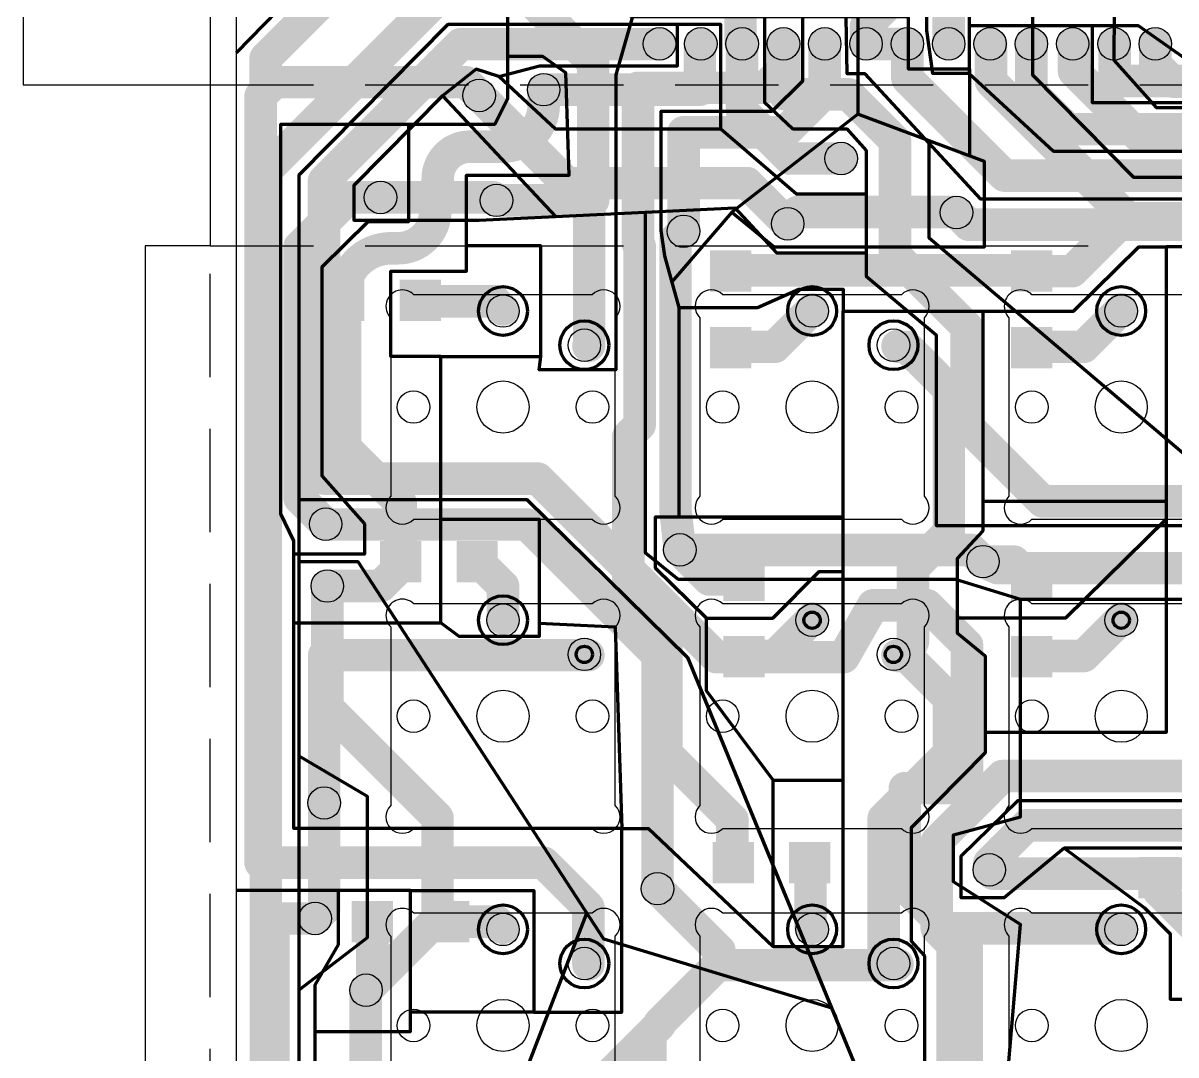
# Model space of a CAD drawing. Header units: millimetres. Extents: x -144 to 627, y 3 to 301.
# Drawn here: x 2.4 to 73.2, y 204.8 to 268.2 of the extents above; entities that cross this region are included whole.
import ezdxf

# ---------------------------------------------------------------- set-up
doc = ezdxf.new("R2010")
doc.units = ezdxf.units.MM
doc.linetypes.add('HIDDEN', pattern=[9.525, 6.35, -3.175])
for name, color, linetype in [('bends', 8, 'HIDDEN'), ('cuts', 31, 'Continuous'), ('pcb-bottom', 151, 'Continuous'), ('pcb-cuts', 211, 'Continuous'), ('pcb-top', 11, 'Continuous')]:
    doc.layers.add(name, color=color, linetype=linetype)
doc.layers.add('toolpath-pcb-bottom', color=155, linetype='Continuous', lineweight=200)
doc.layers.add('toolpath-pcb-top', color=15, linetype='Continuous', lineweight=200)

# ---------------------------------------------------------------- blocks, each defined once
blk = doc.blocks.new('RECT')
blk.add_solid([(-0.5, -0.5), (0.5, -0.5), (-0.5, 0.5), (0.5, 0.5)])

msp = doc.modelspace()

# ---------------------------------------------------------------- linework, layer by layer
at = {"layer": 'bends'}
for p, q in [((13.85, 287.625), (13.85, 264.425)), ((13.85, 264.425), (159.15, 264.425)), ((13.85, 254.525), (159.15, 254.525)), ((13.85, 160.725), (13.85, 254.525))]:
    msp.add_line(p, q, dxfattribs=at)
at = {"layer": 'cuts'}
for points in [[(157.15, 289.625), (157.15, 301.125), (15.85, 301.125), (15.85, 289.625, 0.414214), (13.85, 287.625), (2.35, 287.625), (2.35, 264.425), (13.85, 264.425), (13.85, 254.525), (9.85, 254.525), (9.85, 160.725), (13.85, 160.725, 0.414214), (15.85, 158.725), (15.85, 154.725), (157.15, 154.725), (157.15, 158.725, 0.414214), (159.15, 160.725), (163.15, 160.725), (163.15, 254.525), (159.15, 254.525), (159.15, 287.625, 0.414214)], [(38.75, 239.139), (38.75, 250.111, 1), (37.336, 251.525), (26.364, 251.525, 1), (24.95, 250.111), (24.95, 239.139, 1), (26.364, 237.725), (37.336, 237.725, 1)], [(57.75, 239.139), (57.75, 250.111, 1), (56.336, 251.525), (45.364, 251.525, 1), (43.95, 250.111), (43.95, 239.139, 1), (45.364, 237.725), (56.336, 237.725, 1)], [(76.75, 239.139), (76.75, 250.111, 1), (75.336, 251.525), (64.364, 251.525, 1), (62.95, 250.111), (62.95, 239.139, 1), (64.364, 237.725), (75.336, 237.725, 1)], [(38.75, 220.139), (38.75, 231.111, 1), (37.336, 232.525), (26.364, 232.525, 1), (24.95, 231.111), (24.95, 220.139, 1), (26.364, 218.725), (37.336, 218.725, 1)], [(57.75, 220.139), (57.75, 231.111, 1), (56.336, 232.525), (45.364, 232.525, 1), (43.95, 231.111), (43.95, 220.139, 1), (45.364, 218.725), (56.336, 218.725, 1)], [(76.75, 220.139), (76.75, 231.111, 1), (75.336, 232.525), (64.364, 232.525, 1), (62.95, 231.111), (62.95, 220.139, 1), (64.364, 218.725), (75.336, 218.725, 1)], [(38.75, 201.139), (38.75, 212.111, 1), (37.336, 213.525), (26.364, 213.525, 1), (24.95, 212.111), (24.95, 201.139, 1), (26.364, 199.725), (37.336, 199.725, 1)], [(57.75, 201.139), (57.75, 212.111, 1), (56.336, 213.525), (45.364, 213.525, 1), (43.95, 212.111), (43.95, 201.139, 1), (45.364, 199.725), (56.336, 199.725, 1)], [(76.75, 201.139), (76.75, 212.111, 1), (75.336, 213.525), (64.364, 213.525, 1), (62.95, 212.111), (62.95, 201.139, 1), (64.364, 199.725), (75.336, 199.725, 1)]]:
    msp.add_lwpolyline(points, format="xyb", close=True, dxfattribs=at)
at = {"layer": 'pcb-bottom', "const_width": 2}
for points in [[(29.99, 278.785), (17.26, 266.055)], [(59.245, 270.705), (59.245, 266.94)], [(37.39, 265.795), (33.87, 269.315)], [(49.085, 266.94), (49.085, 265.4)], [(51.625, 266.94), (51.625, 263.96)], [(61.85, 266.925), (61.785, 266.94)], [(61.85, 264.625), (61.85, 266.925)], [(66.95, 266.925), (66.865, 266.94)], [(66.95, 265.265), (66.95, 266.925)], [(71.95, 266.925), (71.945, 266.94)], [(71.95, 265.665), (71.95, 266.925)], [(17.26, 264.035), (17.26, 266.055)], [(37.39, 257.325), (37.39, 265.795)], [(72.99, 264.625), (71.95, 265.665)], [(49.085, 265.4), (47.925, 264.24)], [(70.91, 261.305), (66.95, 265.265)], [(17.26, 264.035), (16.95, 263.725)], [(17.815, 264.59), (17.26, 264.035)], [(29.565, 264.59), (17.815, 264.59)], [(30.38, 263.775), (29.565, 264.59)], [(34.35, 264.125), (34.35, 263.165)], [(40.15, 264.24), (40.15, 254.625)], [(47.925, 264.24), (40.15, 264.24)], [(61.85, 264.625), (70.17, 256.305)], [(78.04, 264.625), (72.99, 264.625)], [(16.95, 216.625), (16.95, 263.725)], [(51.625, 263.96), (49.175, 261.51)], [(49.175, 261.51), (42.95, 261.51)], [(42.95, 255.425), (42.95, 261.51)], [(89.63, 261.305), (70.91, 261.305)], [(31.81, 260.625), (29.802, 260.625)], [(27.694, 256.673), (27.839, 258.662)], [(22.38, 257.505), (19.35, 254.475)], [(24.32, 257.505), (22.38, 257.505)], [(31.45, 257.325), (37.15, 257.325)], [(37.15, 257.325), (37.15, 248.425)], [(37.15, 257.325), (37.39, 257.325)], [(49.97, 256.615), (49.35, 255.995)], [(59.69, 256.615), (49.97, 256.615)], [(59.73, 256.575), (59.69, 256.615)], [(66.84, 252.975), (70.17, 256.305)], [(70.17, 256.305), (70.25, 256.225)], [(49.35, 255.885), (49.35, 255.995)], [(70.25, 256.225), (82.85, 256.225)], [(19.35, 239.025), (19.35, 254.475)], [(24.973, 254.382), (25.403, 254.382)], [(40.15, 254.625), (40.25, 254.525)], [(40.25, 254.525), (40.25, 243.525)], [(64.35, 253.025), (45.85, 253.025)], [(45.85, 253.025), (45.85, 252.975)], [(64.35, 253.025), (64.35, 252.975)], [(64.35, 252.975), (66.84, 252.975)], [(22.173, 251.548), (22.063, 251.188)], [(22.063, 251.188), (22.063, 251.472)], [(22.15, 251.125), (22.063, 251.188)], [(22.15, 242.125), (22.15, 251.125)], [(26.85, 251.125), (26.762, 251.188)], [(31.35, 251.125), (26.85, 251.125)], [(31.85, 250.625), (31.35, 251.125)], [(50.85, 250.625), (48.55, 248.325)], [(69.85, 250.625), (67.55, 248.325)], [(37.15, 248.425), (37.1, 248.375)], [(48.55, 248.325), (45.85, 248.325)], [(45.85, 248.325), (45.85, 248.275)], [(56.15, 248.325), (56.1, 248.375)], [(56.65, 248.325), (56.15, 248.325)], [(59.25, 245.725), (56.65, 248.325)], [(67.55, 248.325), (64.35, 248.325)], [(64.35, 248.325), (64.35, 248.275)], [(59.25, 236.925), (59.25, 245.725)], [(40.25, 243.525), (39.55, 242.825)], [(39.55, 242.825), (39.55, 233.465)], [(25.563, 238.712), (22.15, 242.125)], [(20.95, 237.425), (19.35, 239.025)], [(25.563, 235.125), (25.563, 238.712)], [(57.05, 234.725), (59.25, 236.925)], [(42.72, 235.845), (44.54, 234.025)], [(25.563, 235.125), (25.563, 234.848)], [(30.262, 235.125), (30.35, 235.125)], [(31.85, 233.625), (30.35, 235.125)], [(63.25, 235.125), (61.35, 235.125)], [(64.35, 234.025), (63.25, 235.125)], [(25.563, 234.848), (24.34, 233.625)], [(57.05, 230.225), (57.05, 234.725)], [(21.05, 233.625), (24.34, 233.625)], [(31.85, 231.625), (31.85, 233.625)], [(44.54, 234.025), (46.67, 234.025)], [(46.67, 234.025), (46.67, 233.975)], [(64.35, 234.025), (64.35, 233.975)], [(39.55, 233.465), (41.89, 231.125)], [(50.85, 231.625), (48.55, 229.325)], [(69.85, 231.625), (67.55, 229.325)], [(41.89, 231.125), (41.89, 223.335)], [(57.05, 230.225), (56.65, 229.325)], [(20.86, 220.295), (20.86, 229.375)], [(37.1, 229.375), (20.86, 229.375)], [(48.55, 229.325), (46.67, 229.325)], [(46.67, 229.325), (46.67, 229.275)], [(56.15, 229.325), (56.1, 229.375)], [(56.65, 229.325), (56.15, 229.325)], [(59.25, 226.725), (56.65, 229.325)], [(67.55, 229.325), (64.35, 229.325)], [(64.35, 229.325), (64.35, 229.275)], [(59.25, 223.345), (59.25, 226.725)], [(41.89, 223.335), (45.95, 219.275)], [(55.25, 219.345), (59.25, 223.345)], [(62.54, 221.945), (58.51, 217.915)], [(75.67, 221.945), (62.54, 221.945)], [(45.95, 219.275), (45.95, 216.625)], [(55.25, 210.325), (55.25, 219.345)], [(64.05, 218.925), (61.74, 216.615)], [(64.05, 218.925), (78.048, 218.925)], [(58.51, 217.915), (58.51, 212.585)], [(34.35, 216.625), (16.95, 216.625)], [(37.1, 213.875), (34.35, 216.625)], [(45.95, 216.625), (46, 216.625)], [(50.75, 216.625), (50.7, 216.625)], [(50.75, 212.725), (50.75, 216.625)], [(61.74, 216.185), (61.74, 216.615)], [(72.161, 214.885), (72.161, 215.695)], [(45.15, 211.225), (41.35, 215.025)], [(75.1, 211.946), (72.161, 214.885)], [(37.1, 210.375), (37.1, 213.875)], [(20.3, 213.195), (17.741, 213.195)], [(17.741, 213.195), (17.741, 181.025)], [(23.813, 212.995), (23.813, 209.168)], [(31.48, 212.995), (28.512, 212.995)], [(31.85, 212.625), (31.48, 212.995)], [(50.85, 212.625), (50.75, 212.725)], [(58.51, 212.585), (59.49, 211.605)], [(69.81, 212.585), (58.51, 212.585)], [(69.85, 212.625), (69.81, 212.585)], [(59.49, 201.595), (59.49, 211.605)], [(45.15, 211.225), (45.05, 210.325)], [(45.05, 210.325), (41.46, 206.735)], [(55.25, 210.325), (45.05, 210.325)], [(56.05, 210.325), (55.25, 210.325)], [(56.05, 210.325), (56.1, 210.375)], [(23.813, 209.168), (23.43, 208.785)], [(41.46, 206.635), (40.91, 206.085)], [(41.46, 206.735), (41.46, 206.635)], [(40.91, 206.085), (37.45, 202.625)], [(40.91, 206.085), (40.91, 203.595)]]:
    msp.add_lwpolyline(points, dxfattribs=at)
at = {"layer": 'pcb-bottom'}
for points, const_width in [([(49.585, 266.94, 1), (48.585, 266.94)], 1), ([(52.125, 266.94, 1), (51.125, 266.94)], 1), ([(61.897, 267.427, 1), (61.673, 266.453)], 1), ([(62.35, 266.925, 1), (61.35, 266.925)], 1), ([(61.738, 266.438, 1), (61.962, 267.412)], 1), ([(66.952, 267.432, 1), (66.778, 266.448)], 1), ([(67.45, 266.925, 1), (66.45, 266.925)], 1), ([(66.863, 266.433, 1), (67.037, 267.417)], 1), ([(72.419, 267.098, 1), (71.471, 266.782)], 1), ([(72.45, 266.925, 1), (71.45, 266.925)], 1), ([(58.745, 266.94, 1), (59.745, 266.94)], 1), ([(71.476, 266.767, 1), (72.424, 267.083)], 1), ([(17.76, 266.055, 1), (16.76, 266.055)], 1), ([(16.906, 266.409, 1), (17.614, 265.701)], 1), ([(37.89, 265.795, 1), (36.89, 265.795)], 1), ([(37.036, 265.441, 1), (37.744, 266.149)], 1), ([(72.304, 266.019, 1), (71.596, 265.311)], 1), ([(48.585, 265.4, 1), (49.585, 265.4)], 1), ([(49.439, 265.046, 1), (48.731, 265.754)], 1), ([(67.304, 265.619, 1), (66.596, 264.911)], 1), ([(66.45, 265.265, 1), (67.45, 265.265)], 1), ([(71.45, 265.665, 1), (72.45, 265.665)], 1), ([(17.614, 263.681, 1), (16.906, 264.389)], 1), ([(17.815, 265.09, 1), (17.815, 264.09)], 1), ([(18.169, 264.236, 1), (17.461, 264.944)], 1), ([(29.919, 264.944, 1), (29.211, 264.236)], 1), ([(29.565, 264.09, 1), (29.565, 265.09)], 1), ([(34.85, 264.125, 1), (33.85, 264.125)], 1), ([(40.65, 264.24, 1), (39.65, 264.24)], 1), ([(40.15, 264.74, 1), (40.15, 263.74)], 1), ([(47.571, 264.594, 1), (48.279, 263.886)], 1), ([(47.925, 263.74, 1), (47.925, 264.74)], 1), ([(62.204, 264.979, 1), (61.496, 264.271)], 1), ([(61.35, 264.625, 1), (62.35, 264.625)], 1), ([(72.99, 265.125, 1), (72.99, 264.125)], 1), ([(72.636, 264.271, 1), (73.344, 264.979)], 1), ([(17.45, 263.725, 1), (16.45, 263.725)], 1), ([(16.596, 264.079, 1), (17.304, 263.371)], 1), ([(16.906, 264.389, 1), (17.614, 263.681)], 1), ([(16.76, 264.035, 1), (17.76, 264.035)], 1), ([(30.026, 263.421, 1), (30.734, 264.129)], 1), ([(51.125, 263.96, 1), (52.125, 263.96)], 1), ([(51.979, 263.606, 1), (51.271, 264.314)], 1), ([(31.81, 260.625, 0.4142), (34.35, 263.165)], 2), ([(34.85, 263.165, 1), (33.85, 263.165)], 1), ([(33.85, 263.165, 1), (34.85, 263.165)], 1), ([(42.95, 262.01, 1), (42.95, 261.01)], 1), ([(43.45, 261.51, 1), (42.45, 261.51)], 1), ([(48.821, 261.864, 1), (49.529, 261.156)], 1), ([(49.175, 261.01, 1), (49.175, 262.01)], 1), ([(70.91, 261.805, 1), (70.91, 260.805)], 1), ([(29.802, 260.625, 0.4142), (27.839, 258.662)], 2), ([(29.802, 261.125, 1), (29.802, 260.125)], 1), ([(29.802, 260.125, 1), (29.802, 261.125)], 1), ([(31.81, 261.125, 1), (31.81, 260.125)], 1), ([(31.81, 260.125, 1), (31.81, 261.125)], 1), ([(70.556, 260.951, 1), (71.264, 261.659)], 1), ([(28.338, 258.626, 1), (27.34, 258.699)], 1), ([(27.339, 258.662, 1), (28.339, 258.662)], 1), ([(22.38, 258.005, 1), (22.38, 257.005)], 1), ([(22.734, 257.151, 1), (22.026, 257.859)], 1), ([(24.32, 257.005, 1), (24.32, 258.005)], 1), ([(31.45, 257.825, 1), (31.45, 256.825)], 1), ([(37.65, 257.325, 1), (36.65, 257.325)], 1), ([(37.15, 257.825, 1), (37.15, 256.825)], 1), ([(37.15, 256.825, 1), (37.15, 257.825)], 1), ([(37.39, 256.825, 1), (37.39, 257.825)], 1), ([(25.403, 254.382, 0.4142), (27.694, 256.673)], 2), ([(28.194, 256.673, 1), (27.194, 256.673)], 1), ([(36.89, 257.325, 1), (37.89, 257.325)], 1), ([(49.97, 257.115, 1), (49.97, 256.115)], 1), ([(50.324, 256.261, 1), (49.616, 256.969)], 1), ([(60.044, 256.969, 1), (59.336, 256.261)], 1), ([(59.376, 256.221, 1), (60.084, 256.929)], 1), ([(59.69, 256.115, 1), (59.69, 257.115)], 1), ([(70.524, 256.659, 1), (69.816, 255.951)], 1), ([(70.524, 255.951, 1), (69.816, 256.659)], 1), ([(27.195, 256.709, 1), (28.192, 256.637)], 1), ([(49.85, 255.995, 1), (48.85, 255.995)], 1), ([(48.996, 256.349, 1), (49.704, 255.641)], 1), ([(70.25, 256.725, 1), (70.25, 255.725)], 1), ([(69.816, 255.951, 1), (70.524, 256.659)], 1), ([(69.896, 255.871, 1), (70.604, 256.579)], 1), ([(42.45, 255.425, 1), (43.45, 255.425)], 1), ([(48.85, 255.885, 1), (49.85, 255.885)], 1), ([(19.85, 254.475, 1), (18.85, 254.475)], 1), ([(18.996, 254.829, 1), (19.704, 254.121)], 1), ([(24.973, 254.382, 0.4142), (22.063, 251.472)], 2), ([(24.973, 254.882, 1), (24.973, 253.882)], 1), ([(25.403, 254.882, 1), (25.403, 253.882)], 1), ([(24.973, 253.882, 1), (24.973, 254.882)], 1), ([(25.403, 253.882, 1), (25.403, 254.882)], 1), ([(40.504, 254.979, 1), (39.796, 254.271)], 1), ([(39.65, 254.625, 1), (40.65, 254.625)], 1), ([(40.75, 254.525, 1), (39.75, 254.525)], 1), ([(39.896, 254.171, 1), (40.604, 254.879)], 1), ([(45.85, 253.525, 1), (45.85, 252.525)], 1), ([(46.35, 253.025, 1), (45.35, 253.025)], 1), ([(64.85, 253.025, 1), (63.85, 253.025)], 1), ([(64.35, 253.475, 1), (64.35, 252.475)], 1), ([(64.35, 252.525, 1), (64.35, 253.525)], 1), ([(66.486, 253.328, 1), (67.193, 252.621)], 1), ([(66.84, 252.475, 1), (66.84, 253.475)], 1), ([(45.35, 252.975, 1), (46.35, 252.975)], 1), ([(63.85, 252.975, 1), (64.85, 252.975)], 1), ([(22.563, 251.472, 1), (21.563, 251.472)], 1), ([(22.652, 251.402, 1), (21.695, 251.695)], 1), ([(22.355, 251.594, 1), (21.771, 250.781)], 1), ([(21.563, 251.472, 1), (22.563, 251.472)], 1), ([(21.585, 251.334, 1), (22.541, 251.041)], 1), ([(21.563, 251.188, 1), (22.563, 251.188)], 1), ([(22.65, 251.125, 1), (21.65, 251.125)], 1), ([(21.858, 250.719, 1), (22.442, 251.531)], 1), ([(27.052, 251.595, 1), (26.472, 250.78)], 1), ([(26.85, 251.625, 1), (26.85, 250.625)], 1), ([(26.561, 250.717, 1), (27.14, 251.533)], 1), ([(31.704, 251.479, 1), (30.996, 250.771)], 1), ([(31.35, 250.625, 1), (31.35, 251.625)], 1), ([(51.204, 250.271, 1), (50.496, 250.979)], 1), ([(70.204, 250.271, 1), (69.496, 250.979)], 1), ([(31.496, 250.271, 1), (32.204, 250.979)], 1), ([(36.746, 248.729, 1), (37.454, 248.021)], 1), ([(36.65, 248.425, 1), (37.65, 248.425)], 1), ([(37.504, 248.071, 1), (36.796, 248.779)], 1), ([(45.85, 248.825, 1), (45.85, 247.825)], 1), ([(46.35, 248.325, 1), (45.35, 248.325)], 1), ([(45.35, 248.275, 1), (46.35, 248.275)], 1), ([(48.196, 248.679, 1), (48.904, 247.971)], 1), ([(48.55, 247.825, 1), (48.55, 248.825)], 1), ([(56.454, 248.729, 1), (55.746, 248.021)], 1), ([(56.15, 248.825, 1), (56.15, 247.825)], 1), ([(55.796, 247.971, 1), (56.504, 248.679)], 1), ([(57.004, 248.679, 1), (56.296, 247.971)], 1), ([(56.65, 247.825, 1), (56.65, 248.825)], 1), ([(64.35, 248.825, 1), (64.35, 247.825)], 1), ([(64.85, 248.325, 1), (63.85, 248.325)], 1), ([(63.85, 248.275, 1), (64.85, 248.275)], 1), ([(67.196, 248.679, 1), (67.904, 247.971)], 1), ([(67.55, 247.825, 1), (67.55, 248.825)], 1), ([(59.75, 245.725, 1), (58.75, 245.725)], 1), ([(58.896, 245.371, 1), (59.604, 246.079)], 1), ([(40.604, 243.171, 1), (39.896, 243.879)], 1), ([(40.05, 242.825, 1), (39.05, 242.825)], 1), ([(39.75, 243.525, 1), (40.75, 243.525)], 1), ([(22.504, 242.479, 1), (21.796, 241.771)], 1), ([(39.196, 243.179, 1), (39.904, 242.471)], 1), ([(21.65, 242.125, 1), (22.65, 242.125)], 1), ([(19.704, 239.379, 1), (18.996, 238.671)], 1), ([(18.85, 239.025, 1), (19.85, 239.025)], 1), ([(26.063, 238.712, 1), (25.063, 238.712)], 1), ([(25.209, 238.358, 1), (25.917, 239.066)], 1), ([(20.596, 237.071, 1), (21.304, 237.779)], 1), ([(58.75, 236.925, 1), (59.75, 236.925)], 1), ([(59.604, 236.571, 1), (58.896, 237.279)], 1), ([(43.074, 236.199, 1), (42.366, 235.491)], 1), ([(26.063, 235.125, 1), (25.063, 235.125)], 1), ([(30.262, 235.625, 1), (30.262, 234.625)], 1), ([(30.704, 235.479, 1), (29.996, 234.771)], 1), ([(30.35, 234.625, 1), (30.35, 235.625)], 1), ([(61.35, 235.625, 1), (61.35, 234.625)], 1), ([(63.604, 235.479, 1), (62.896, 234.771)], 1), ([(63.25, 234.625, 1), (63.25, 235.625)], 1), ([(25.063, 235.125, 1), (26.063, 235.125)], 1), ([(25.063, 234.848, 1), (26.063, 234.848)], 1), ([(25.917, 234.494, 1), (25.209, 235.202)], 1), ([(57.55, 234.725, 1), (56.55, 234.725)], 1), ([(56.696, 235.079, 1), (57.404, 234.371)], 1), ([(21.05, 234.125, 1), (21.05, 233.125)], 1), ([(24.34, 233.125, 1), (24.34, 234.125)], 1), ([(32.35, 233.625, 1), (31.35, 233.625)], 1), ([(44.54, 234.525, 1), (44.54, 233.525)], 1), ([(44.186, 233.671, 1), (44.894, 234.379)], 1), ([(47.17, 234.025, 1), (46.17, 234.025)], 1), ([(46.67, 233.525, 1), (46.67, 234.525)], 1), ([(64.85, 234.025, 1), (63.85, 234.025)], 1), ([(63.996, 233.671, 1), (64.704, 234.379)], 1), ([(23.986, 233.979, 1), (24.694, 233.271)], 1), ([(31.496, 233.271, 1), (32.204, 233.979)], 1), ([(39.904, 233.819, 1), (39.196, 233.111)], 1), ([(39.05, 233.465, 1), (40.05, 233.465)], 1), ([(46.17, 233.975, 1), (47.17, 233.975)], 1), ([(63.85, 233.975, 1), (64.85, 233.975)], 1), ([(51.204, 231.271, 1), (50.496, 231.979)], 1), ([(70.204, 231.271, 1), (69.496, 231.979)], 1), ([(31.35, 231.625, 1), (32.35, 231.625)], 1), ([(42.39, 231.125, 1), (41.39, 231.125)], 1), ([(41.536, 230.771, 1), (42.244, 231.479)], 1), ([(57.507, 230.022, 1), (56.593, 230.428)], 1), ([(21.36, 229.375, 1), (20.36, 229.375)], 1), ([(20.86, 229.875, 1), (20.86, 228.875)], 1), ([(37.1, 228.875, 1), (37.1, 229.875)], 1), ([(46.67, 229.825, 1), (46.67, 228.825)], 1), ([(47.17, 229.325, 1), (46.17, 229.325)], 1), ([(48.55, 228.825, 1), (48.55, 229.825)], 1), ([(56.454, 229.729, 1), (55.746, 229.021)], 1), ([(56.15, 229.825, 1), (56.15, 228.825)], 1), ([(57.004, 229.679, 1), (56.296, 228.971)], 1), ([(56.55, 230.225, 1), (57.55, 230.225)], 1), ([(56.65, 228.825, 1), (56.65, 229.825)], 1), ([(64.35, 229.825, 1), (64.35, 228.825)], 1), ([(64.85, 229.325, 1), (63.85, 229.325)], 1), ([(67.55, 228.825, 1), (67.55, 229.825)], 1), ([(46.17, 229.275, 1), (47.17, 229.275)], 1), ([(48.196, 229.679, 1), (48.904, 228.971)], 1), ([(55.796, 228.971, 1), (56.504, 229.679)], 1), ([(56.193, 229.528, 1), (57.107, 229.122)], 1), ([(63.85, 229.275, 1), (64.85, 229.275)], 1), ([(67.196, 229.679, 1), (67.904, 228.971)], 1), ([(59.75, 226.725, 1), (58.75, 226.725)], 1), ([(58.896, 226.371, 1), (59.604, 227.079)], 1), ([(42.244, 223.689, 1), (41.536, 222.981)], 1), ([(59.604, 222.991, 1), (58.896, 223.699)], 1), ([(41.39, 223.335, 1), (42.39, 223.335)], 1), ([(58.75, 223.345, 1), (59.75, 223.345)], 1), ([(62.54, 222.445, 1), (62.54, 221.445)], 1), ([(62.894, 221.591, 1), (62.186, 222.299)], 1), ([(20.36, 220.295, 1), (21.36, 220.295)], 1), ([(46.45, 219.275, 1), (45.45, 219.275)], 1), ([(45.596, 218.921, 1), (46.304, 219.629)], 1), ([(55.75, 219.345, 1), (54.75, 219.345)], 1), ([(54.896, 219.699, 1), (55.604, 218.991)], 1), ([(64.05, 219.425, 1), (64.05, 218.425)], 1), ([(64.404, 218.571, 1), (63.696, 219.279)], 1), ([(59.01, 217.915, 1), (58.01, 217.915)], 1), ([(58.156, 218.269, 1), (58.864, 217.561)], 1), ([(16.95, 217.125, 1), (16.95, 216.125)], 1), ([(34.704, 216.979, 1), (33.996, 216.271)], 1), ([(34.35, 216.125, 1), (34.35, 217.125)], 1), ([(45.95, 217.125, 1), (45.95, 216.125)], 1), ([(46, 216.125, 1), (46, 217.125)], 1), ([(50.7, 217.125, 1), (50.7, 216.125)], 1), ([(51.25, 216.625, 1), (50.25, 216.625)], 1), ([(50.75, 216.125, 1), (50.75, 217.125)], 1), ([(62.24, 216.615, 1), (61.24, 216.615)], 1), ([(16.45, 216.625, 1), (17.45, 216.625)], 1), ([(45.45, 216.625, 1), (46.45, 216.625)], 1), ([(61.386, 216.969, 1), (62.094, 216.261)], 1), ([(61.24, 216.185, 1), (62.24, 216.185)], 1), ([(72.661, 215.695, 1), (71.661, 215.695)], 1), ([(41.704, 215.379, 1), (40.996, 214.671)], 1), ([(72.514, 215.239, 1), (71.807, 214.531)], 1), ([(37.6, 213.875, 1), (36.6, 213.875)], 1), ([(36.746, 213.521, 1), (37.454, 214.229)], 1), ([(71.661, 214.885, 1), (72.661, 214.885)], 1), ([(17.741, 213.695, 1), (17.741, 212.695)], 1), ([(18.241, 213.195, 1), (17.241, 213.195)], 1), ([(20.3, 212.695, 1), (20.3, 213.695)], 1), ([(24.313, 212.995, 1), (23.313, 212.995)], 1), ([(28.512, 213.495, 1), (28.512, 212.495)], 1), ([(31.834, 213.349, 1), (31.126, 212.641)], 1), ([(31.48, 212.495, 1), (31.48, 213.495)], 1), ([(31.496, 212.271, 1), (32.204, 212.979)], 1), ([(51.104, 213.079, 1), (50.396, 212.371)], 1), ([(50.496, 212.271, 1), (51.204, 212.979)], 1), ([(58.864, 212.939, 1), (58.156, 212.231)], 1), ([(58.51, 213.085, 1), (58.51, 212.085)], 1), ([(69.456, 212.939, 1), (70.164, 212.231)], 1), ([(70.204, 212.271, 1), (69.496, 212.979)], 1), ([(69.81, 212.085, 1), (69.81, 213.085)], 1), ([(50.25, 212.725, 1), (51.25, 212.725)], 1), ([(58.01, 212.585, 1), (59.01, 212.585)], 1), ([(59.99, 211.605, 1), (58.99, 211.605)], 1), ([(45.647, 211.17, 1), (44.653, 211.28)], 1), ([(44.796, 210.871, 1), (45.504, 211.579)], 1), ([(59.136, 211.251, 1), (59.844, 211.959)], 1), ([(45.05, 210.825, 1), (45.05, 209.825)], 1), ([(45.404, 209.971, 1), (44.696, 210.679)], 1), ([(55.25, 210.825, 1), (55.25, 209.825)], 1), ([(55.25, 209.825, 1), (55.25, 210.825)], 1), ([(55.696, 210.679, 1), (56.404, 209.971)], 1), ([(56.454, 210.021, 1), (55.746, 210.729)], 1), ([(56.05, 209.825, 1), (56.05, 210.825)], 1), ([(36.6, 210.375, 1), (37.6, 210.375)], 1), ([(44.553, 210.38, 1), (45.547, 210.27)], 1), ([(54.75, 210.325, 1), (55.75, 210.325)], 1), ([(24.167, 208.814, 1), (23.459, 209.522)], 1), ([(23.076, 209.139, 1), (23.784, 208.431)], 1), ([(23.313, 209.168, 1), (24.313, 209.168)], 1), ([(41.96, 206.735, 1), (40.96, 206.735)], 1), ([(41.814, 206.281, 1), (41.106, 206.989)], 1), ([(41.41, 206.085, 1), (40.41, 206.085)], 1), ([(40.556, 206.439, 1), (41.264, 205.731)], 1), ([(41.264, 205.731, 1), (40.556, 206.439)], 1), ([(41.106, 207.089, 1), (41.814, 206.381)], 1), ([(40.96, 206.635, 1), (41.96, 206.635)], 1)]:
    msp.add_lwpolyline(points, format="xyb", dxfattribs=dict(at, const_width=const_width))
at = {"layer": 'pcb-cuts'}
msp.add_lwpolyline([(156.75, 259.715), (155.15, 259.715), (155.15, 277.715), (156.75, 277.715), (156.75, 285.625), (15.45, 285.625), (15.45, 160.625), (156.75, 160.625)], close=True, dxfattribs=at)
for centre, radius in [((41.465, 266.94), 1), ((44.005, 266.94), 1), ((46.545, 266.94), 1), ((49.085, 266.94), 1), ((51.625, 266.94), 1), ((54.165, 266.94), 1), ((56.705, 266.94), 1), ((59.245, 266.94), 1), ((61.785, 266.94), 1), ((64.325, 266.94), 1), ((66.865, 266.94), 1), ((69.405, 266.94), 1), ((71.945, 266.94), 1), ((34.35, 264.125), 1), ((30.38, 263.775), 1), ((52.63, 259.895), 1), ((24.32, 257.505), 1), ((31.45, 257.325), 1), ((59.73, 256.575), 1), ((49.35, 255.885), 1), ((42.95, 255.425), 1), ((31.85, 250.525), 1), ((50.85, 250.525), 1), ((69.85, 250.525), 1), ((36.85, 248.425), 1), ((55.85, 248.425), 1), ((31.85, 244.625), 1.6), ((50.85, 244.625), 1.6), ((69.85, 244.625), 1.6), ((26.35, 244.625), 1), ((37.35, 244.625), 1), ((45.35, 244.625), 1), ((56.35, 244.625), 1), ((64.35, 244.625), 1), ((20.95, 237.425), 1), ((42.72, 235.845), 1), ((61.35, 235.125), 1), ((21.05, 233.625), 1), ((31.85, 231.525), 1), ((50.85, 231.525), 1), ((69.85, 231.525), 1), ((36.85, 229.425), 1), ((55.85, 229.425), 1), ((31.85, 225.625), 1.6), ((50.85, 225.625), 1.6), ((69.85, 225.625), 1.6), ((26.35, 225.625), 1), ((37.35, 225.625), 1), ((45.35, 225.625), 1), ((56.35, 225.625), 1), ((64.35, 225.625), 1), ((20.86, 220.295), 1), ((61.74, 216.185), 1), ((41.35, 215.025), 1), ((20.3, 213.195), 1), ((31.85, 212.525), 1), ((50.85, 212.525), 1), ((69.85, 212.525), 1), ((36.85, 210.425), 1), ((55.85, 210.425), 1), ((23.43, 208.785), 1), ((31.85, 206.625), 1.6), ((50.85, 206.625), 1.6), ((69.85, 206.625), 1.6), ((26.35, 206.625), 1), ((37.35, 206.625), 1), ((45.35, 206.625), 1), ((56.35, 206.625), 1), ((64.35, 206.625), 1)]:
    msp.add_circle(centre, radius, dxfattribs=at)
at = {"layer": 'pcb-top', "const_width": 2}
for points in [[(59.245, 273.12), (54.165, 268.04)], [(17.27, 259.145), (27.73, 269.605)], [(46.45, 269.605), (46.45, 267.025)], [(59.245, 266.94), (59.245, 269.345)], [(54.165, 268.04), (54.165, 266.94)], [(20.85, 258.525), (29.25, 266.925)], [(29.25, 266.925), (41.45, 266.925)], [(41.45, 266.925), (41.465, 266.94)], [(43.95, 266.925), (44.005, 266.94)], [(43.95, 264.125), (43.95, 266.925)], [(46.45, 267.025), (46.545, 266.94)], [(46.545, 266.94), (46.545, 262.82)], [(49.15, 266.925), (49.085, 266.94)], [(49.15, 263.845), (49.15, 266.925)], [(56.705, 266.94), (54.165, 266.94)], [(56.705, 266.94), (56.705, 264.82)], [(64.325, 266.94), (64.325, 263.94)], [(69.45, 266.925), (69.405, 266.94)], [(69.45, 264.655), (69.45, 266.925)], [(56.705, 264.82), (62.68, 258.845)], [(34.35, 264.125), (43.95, 264.125)], [(84.32, 264.655), (69.45, 264.655)], [(35.77, 258.385), (30.38, 263.775)], [(53.09, 263.845), (49.15, 263.845)], [(55.95, 260.985), (53.09, 263.845)], [(64.325, 263.94), (66.564, 261.701)], [(46.545, 262.82), (49.47, 259.895)], [(66.564, 261.701), (99.36, 261.701)], [(55.95, 253.945), (55.95, 260.985)], [(49.47, 259.895), (52.63, 259.895)], [(17.27, 259.145), (17.27, 195.295)], [(20.85, 240.225), (20.85, 258.525)], [(46.85, 258.385), (35.77, 258.385)], [(49.35, 255.885), (46.85, 258.385)], [(62.68, 258.845), (96.35, 258.845)], [(31.27, 257.505), (24.32, 257.505)], [(31.27, 257.505), (31.45, 257.325)], [(60.48, 255.825), (59.73, 256.575)], [(75.53, 255.825), (60.48, 255.825)], [(42.45, 254.925), (42.95, 255.425)], [(42.45, 254.925), (42.45, 238.275)], [(60.35, 249.545), (55.95, 253.945)], [(60.35, 243.495), (60.35, 249.545)], [(65.02, 238.825), (60.35, 243.495)], [(33.99, 240.225), (20.85, 240.225)], [(44.96, 229.255), (33.99, 240.225)], [(65.02, 238.825), (77.609, 238.825)], [(42.45, 238.275), (42.72, 235.845)], [(20.97, 237.405), (20.95, 237.425)], [(33.32, 237.405), (20.97, 237.405)], [(41.35, 229.375), (33.32, 237.405)], [(60.63, 235.845), (42.72, 235.845)], [(61.35, 235.125), (60.63, 235.845)], [(62.25, 234.725), (61.35, 235.125)], [(62.25, 234.725), (78.65, 234.725)], [(21.05, 233.625), (21.05, 226.155)], [(54.609, 232.443), (52.784, 229.255)], [(55.62, 232.435), (54.609, 232.443)], [(57.93, 232.435), (55.62, 232.435)], [(60.37, 229.995), (57.93, 232.435)], [(41.35, 215.025), (41.35, 229.375)], [(60.37, 221.205), (60.37, 229.995)], [(52.784, 229.255), (44.96, 229.255)], [(21.05, 226.155), (27.82, 219.385)], [(56.55, 221.205), (60.37, 221.205)], [(56.55, 215.165), (56.55, 221.205)], [(20.86, 220.295), (20.86, 213.755)], [(27.82, 219.385), (27.82, 213.165)], [(61.98, 215.945), (61.74, 216.185)], [(75.06, 215.945), (61.98, 215.945)], [(60.36, 211.355), (56.55, 215.165)], [(20.86, 213.755), (20.3, 213.195)], [(27.82, 213.165), (23.44, 208.785)], [(60.36, 211.355), (60.36, 197.025)], [(23.43, 208.785), (23.41, 208.785)], [(23.41, 208.785), (23.41, 197.095)], [(23.44, 208.785), (23.43, 208.785)]]:
    msp.add_lwpolyline(points, dxfattribs=at)
at = {"layer": 'pcb-top', "const_width": 1}
for points in [[(54.665, 268.04, 1), (53.665, 268.04)], [(53.811, 268.394, 1), (54.519, 267.686)], [(29.25, 267.425, 1), (29.25, 266.425)], [(29.604, 266.571, 1), (28.896, 267.279)], [(41.819, 266.586, 1), (41.111, 267.294)], [(41.45, 266.425, 1), (41.45, 267.425)], [(44.45, 266.925, 1), (43.45, 266.925)], [(43.818, 267.407, 1), (44.082, 266.443)], [(44.137, 266.458, 1), (43.873, 267.422)], [(46.783, 267.398, 1), (46.117, 266.652)], [(47.045, 266.94, 1), (46.045, 266.94)], [(49.197, 267.427, 1), (48.973, 266.453)], [(49.65, 266.925, 1), (48.65, 266.925)], [(49.038, 266.438, 1), (49.262, 267.412)], [(54.165, 267.44, 1), (54.165, 266.44)], [(57.205, 266.94, 1), (56.205, 266.94)], [(56.705, 266.44, 1), (56.705, 267.44)], [(64.825, 266.94, 1), (63.825, 266.94)], [(69.563, 267.414, 1), (69.247, 266.466)], [(69.95, 266.925, 1), (68.95, 266.925)], [(69.292, 266.451, 1), (69.608, 267.399)], [(41.096, 267.279, 1), (41.804, 266.571)], [(45.95, 267.025, 1), (46.95, 267.025)], [(46.212, 266.567, 1), (46.878, 267.313)], [(53.665, 266.94, 1), (54.665, 266.94)], [(58.745, 266.94, 1), (59.745, 266.94)], [(57.059, 265.174, 1), (56.351, 264.466)], [(34.35, 264.625, 1), (34.35, 263.625)], [(43.95, 263.625, 1), (43.95, 264.625)], [(56.205, 264.82, 1), (57.205, 264.82)], [(69.45, 265.155, 1), (69.45, 264.155)], [(68.95, 264.655, 1), (69.95, 264.655)], [(30.734, 264.129, 1), (30.026, 263.421)], [(43.45, 264.125, 1), (44.45, 264.125)], [(49.15, 264.345, 1), (49.15, 263.345)], [(48.65, 263.845, 1), (49.65, 263.845)], [(53.444, 264.199, 1), (52.736, 263.491)], [(53.09, 263.345, 1), (53.09, 264.345)], [(64.679, 264.294, 1), (63.971, 263.586)], [(63.825, 263.94, 1), (64.825, 263.94)], [(46.899, 263.174, 1), (46.191, 262.466)], [(46.045, 262.82, 1), (47.045, 262.82)], [(66.564, 262.201, 1), (66.564, 261.201)], [(66.21, 261.347, 1), (66.918, 262.055)], [(56.45, 260.985, 1), (55.45, 260.985)], [(55.596, 260.631, 1), (56.304, 261.339)], [(49.47, 260.395, 1), (49.47, 259.395)], [(52.63, 259.395, 1), (52.63, 260.395)], [(17.77, 259.145, 1), (16.77, 259.145)], [(49.116, 259.541, 1), (49.824, 260.249)], [(16.916, 259.499, 1), (17.624, 258.791)], [(21.35, 258.525, 1), (20.35, 258.525)], [(20.496, 258.879, 1), (21.204, 258.171)], [(35.77, 258.885, 1), (35.77, 257.885)], [(47.204, 258.739, 1), (46.496, 258.031)], [(46.85, 257.885, 1), (46.85, 258.885)], [(62.68, 259.345, 1), (62.68, 258.345)], [(62.326, 258.491, 1), (63.034, 259.199)], [(35.416, 258.031, 1), (36.124, 258.739)], [(24.32, 258.005, 1), (24.32, 257.005)], [(31.624, 257.859, 1), (30.916, 257.151)], [(31.096, 256.971, 1), (31.804, 257.679)], [(31.27, 257.005, 1), (31.27, 258.005)], [(60.084, 256.929, 1), (59.376, 256.221)], [(48.996, 255.531, 1), (49.704, 256.239)], [(60.48, 256.325, 1), (60.48, 255.325)], [(60.126, 255.471, 1), (60.834, 256.179)], [(42.95, 254.925, 1), (41.95, 254.925)], [(43.304, 255.071, 1), (42.596, 255.779)], [(42.096, 255.279, 1), (42.804, 254.571)], [(56.304, 254.299, 1), (55.596, 253.591)], [(55.45, 253.945, 1), (56.45, 253.945)], [(60.85, 249.545, 1), (59.85, 249.545)], [(59.996, 249.191, 1), (60.704, 249.899)], [(60.704, 243.849, 1), (59.996, 243.141)], [(59.85, 243.495, 1), (60.85, 243.495)], [(20.85, 240.725, 1), (20.85, 239.725)], [(34.344, 240.579, 1), (33.636, 239.871)], [(33.99, 239.725, 1), (33.99, 240.725)], [(20.35, 240.225, 1), (21.35, 240.225)], [(65.02, 239.325, 1), (65.02, 238.325)], [(64.666, 238.471, 1), (65.374, 239.179)], [(42.947, 238.33, 1), (41.953, 238.22)], [(21.304, 237.779, 1), (20.596, 237.071)], [(20.97, 237.905, 1), (20.97, 236.905)], [(20.616, 237.051, 1), (21.324, 237.759)], [(33.674, 237.759, 1), (32.966, 237.051)], [(33.32, 236.905, 1), (33.32, 237.905)], [(41.95, 238.275, 1), (42.95, 238.275)], [(42.72, 236.345, 1), (42.72, 235.345)], [(60.984, 236.199, 1), (60.276, 235.491)], [(60.63, 235.345, 1), (60.63, 236.345)], [(42.223, 235.79, 1), (43.217, 235.9)], [(61.553, 235.582, 1), (61.147, 234.668)], [(60.996, 234.771, 1), (61.704, 235.479)], [(62.25, 235.225, 1), (62.25, 234.225)], [(62.047, 234.268, 1), (62.453, 235.182)], [(21.55, 233.625, 1), (20.55, 233.625)], [(54.613, 232.943, 1), (54.605, 231.943)], [(55.043, 232.194, 1), (54.175, 232.691)], [(55.62, 232.935, 1), (55.62, 231.935)], [(55.616, 231.935, 1), (55.624, 232.935)], [(58.284, 232.789, 1), (57.576, 232.081)], [(57.93, 231.935, 1), (57.93, 232.935)], [(41.85, 229.375, 1), (40.85, 229.375)], [(60.87, 229.995, 1), (59.87, 229.995)], [(60.016, 229.641, 1), (60.724, 230.349)], [(40.996, 229.021, 1), (41.704, 229.729)], [(44.96, 229.755, 1), (44.96, 228.755)], [(44.606, 228.901, 1), (45.314, 229.609)], [(52.35, 229.503, 1), (53.218, 229.007)], [(52.784, 228.755, 1), (52.784, 229.755)], [(21.404, 226.509, 1), (20.696, 225.801)], [(20.55, 226.155, 1), (21.55, 226.155)], [(56.55, 221.705, 1), (56.55, 220.705)], [(57.05, 221.205, 1), (56.05, 221.205)], [(60.37, 220.705, 1), (60.37, 221.705)], [(21.36, 220.295, 1), (20.36, 220.295)], [(59.87, 221.205, 1), (60.87, 221.205)], [(28.32, 219.385, 1), (27.32, 219.385)], [(27.466, 219.031, 1), (28.174, 219.739)], [(62.094, 216.539, 1), (61.386, 215.831)], [(61.98, 216.445, 1), (61.98, 215.445)], [(56.904, 215.519, 1), (56.196, 214.811)], [(61.626, 215.591, 1), (62.334, 216.299)], [(40.85, 215.025, 1), (41.85, 215.025)], [(56.05, 215.165, 1), (57.05, 215.165)], [(21.214, 213.401, 1), (20.506, 214.109)], [(19.946, 213.549, 1), (20.654, 212.841)], [(20.36, 213.755, 1), (21.36, 213.755)], [(28.174, 212.811, 1), (27.466, 213.519)], [(27.32, 213.165, 1), (28.32, 213.165)], [(60.86, 211.355, 1), (59.86, 211.355)], [(60.006, 211.001, 1), (60.714, 211.709)], [(23.41, 209.285, 1), (23.41, 208.285)], [(23.91, 208.785, 1), (22.91, 208.785)], [(23.43, 209.285, 1), (23.43, 208.285)], [(23.43, 208.285, 1), (23.43, 209.285)], [(23.44, 208.285, 1), (23.44, 209.285)], [(23.086, 209.139, 1), (23.794, 208.431)]]:
    msp.add_lwpolyline(points, format="xyb", dxfattribs=at)
at = {"layer": 'toolpath-pcb-bottom'}
for points in [[(32.14, 275), (36.127, 275), (36.127, 269.955), (39.815, 268.622), (56.759, 268.622), (56.759, 265.415), (60.517, 265.415), (60.517, 274.145), (57.895, 275.604), (50.912, 275.604), (50.912, 272.513), (40.062, 272.513), (40.062, 280.39), (39.615, 281.284), (39.615, 285.625)], [(33.74, 207.446), (39.147, 207.446), (39.147, 218.725), (18.993, 218.725), (18.993, 236.411), (18.2, 238.059), (18.2, 262.005), (31.349, 262.005), (32.14, 263.587), (32.14, 280.55), (29.278, 280.55), (27.295, 278.54), (15.45, 266.388)], [(64.404, 272.117), (64.404, 265.047), (70.604, 258.754), (80.287, 258.754), (80.287, 259.845), (82.55, 260.015), (110.367, 260.015), (116.072, 254.525), (123.578, 254.525), (123.578, 250.721), (115.38, 250.721)], [(64.404, 272.117), (69.436, 272.117), (69.405, 265.94), (71.999, 263.037), (89.087, 263.037), (89.819, 263.367), (111.851, 263.367), (117.466, 257.544), (132.069, 257.544), (133.012, 258.237), (156.75, 258.237)], [(39.815, 268.622), (38.777, 265.049), (38.777, 246.917), (34.064, 246.917), (34.184, 247.728)], [(42.67, 250.736), (41.792, 253.911), (41.568, 255.477), (41.568, 262.8), (48.387, 262.8), (50.275, 264.66), (50.275, 268.622)], [(53.66, 268.622), (53.66, 262.632), (45.922, 256.6), (42.231, 252.323)], [(18.993, 231.358), (28.023, 231.358), (28.023, 247.728), (24.95, 247.728), (24.95, 252.976), (29.606, 252.976), (29.606, 258.867), (35.911, 258.867), (35.714, 265.152), (34.3, 266.172), (32.14, 266.172)], [(60.517, 265.415), (60.517, 260.072)], [(45.922, 256.6), (48.525, 254.461), (61.451, 254.461), (61.451, 259.723), (53.66, 262.632)], [(26.035, 262.005), (26.035, 256.002), (23.549, 256.002), (20.706, 253.225), (20.706, 240.407), (23.337, 237.451), (23.337, 235.587), (18.993, 235.587)], [(28.023, 247.728), (34.184, 247.728), (34.184, 254.525), (29.606, 254.525)], [(61.35, 250.525), (66.909, 250.525), (70.941, 254.474), (72.602, 254.474)], [(80.935, 252.115), (80.935, 254.474), (72.602, 254.474), (72.602, 224.616), (61.493, 224.616)], [(42.67, 237.873), (42.67, 250.736), (47.495, 250.736), (50.042, 251.877), (52.762, 251.877), (52.762, 250.525)], [(39.147, 218.725), (40.788, 218.725), (48.45, 211.471), (52.762, 211.471), (52.762, 250.525), (61.35, 250.525), (61.35, 237.023), (59.759, 235.324), (59.759, 230.745), (61.493, 229.337), (61.493, 223.379), (56.935, 218.756), (56.935, 211.801), (57.75, 210.891), (57.75, 204.206)], [(61.35, 238.849), (72.602, 238.849)], [(28.023, 237.725), (34.072, 237.725), (34.072, 230.526), (29.159, 230.526), (28.023, 231.358)], [(44.35, 231.652), (41.221, 234.714), (41.221, 237.873), (52.762, 237.873)], [(59.759, 231.67), (66.445, 231.67), (72.602, 237.725)], [(48.45, 221.696), (44.35, 227.178), (44.35, 231.652), (48.443, 231.652), (51.283, 234.524), (52.762, 234.524)], [(34.072, 231.337), (38.75, 231.111), (39.147, 218.725)], [(129.712, 218.16), (80.371, 218.16), (78.845, 217.514), (66.335, 217.514), (62.653, 214.473), (60.019, 214.473), (60.019, 217.053), (63.497, 220.452), (76.75, 220.452), (82.75, 226.425)], [(48.45, 211.471), (48.45, 221.696), (52.762, 221.696)], [(77.23, 208.223), (72.869, 208.223), (72.869, 212.234), (71.293, 213.827), (66.335, 217.514)], [(15.45, 169.125), (20.305, 169.125), (20.305, 209.125), (21.749, 211.587), (21.749, 214.923), (15.45, 214.923)], [(20.305, 206.247), (26.158, 206.247), (26.158, 214.923), (21.749, 214.923)], [(26.158, 214.923), (33.74, 214.923), (33.74, 207.446), (26.158, 207.446)]]:
    msp.add_lwpolyline(points, dxfattribs=at)
at = {"layer": 'toolpath-pcb-top'}
for points in [[(47.917, 270.895), (47.917, 263.364), (49.664, 261.719), (52.985, 261.719), (54.175, 260.396), (54.175, 252.665), (58.482, 249.071), (58.482, 237.342), (76.952, 237.342)], [(91.4, 254.453), (91.4, 257.389), (61.227, 257.389), (54.109, 265.11), (52.999, 265.11), (52.905, 270.895)], [(73.944, 265.929), (70.906, 268.042), (60.502, 268.042), (60.502, 265.112), (58.272, 265.112), (57.904, 267.771), (57.904, 269.673), (59.072, 270.819), (76.819, 270.819)], [(54.175, 257.712), (49.898, 257.712), (45.238, 261.691), (45.238, 268.126), (28.463, 268.126), (19.31, 258.878), (19.31, 195.964), (35, 179.987), (80.124, 179.987), (80.124, 176.35), (33.381, 176.35), (15.45, 194.473)], [(45.238, 261.691), (35.073, 261.691), (31.604, 264.941), (34.094, 265.584), (42.569, 265.584), (42.569, 268.126)], [(88.962, 263.316), (68.081, 263.316), (68.081, 268.042)], [(31.604, 264.941), (30.206, 265.388), (28.136, 263.739), (35.073, 256.331), (46.094, 256.862), (48.667, 254.095), (54.175, 254.095)], [(60.502, 265.112), (65.693, 260.351), (98.4, 260.351), (104.477, 254.381), (118.888, 254.381), (121.912, 259.761), (127.389, 265.515), (156.75, 265.515)], [(28.136, 263.739), (22.675, 258.23), (22.675, 256.105), (30.386, 256.105), (35.073, 256.331)], [(135.968, 251.431), (103.639, 238.972), (99.591, 232.374), (97.53, 232.374), (93.244, 236.781), (74.154, 241.362), (58.039, 254.995), (58.039, 260.847)], [(40.583, 256.597), (40.583, 235.681), (42.607, 234.051), (59.655, 234.051), (63.657, 232.818), (81.004, 232.818)], [(19.31, 238.933), (33.32, 238.933), (43.188, 229.229), (58.075, 193.04), (61.975, 193.04), (63.657, 212.818), (59.533, 215.448), (59.533, 218.341), (63.657, 219.432), (63.657, 232.818)], [(52.053, 207.68), (38.043, 211.925), (22.944, 235.113), (19.31, 235.113)], [(19.31, 223.197), (23.507, 220.716), (23.507, 212.005), (19.31, 208.785)], [(27.155, 187.976), (37.001, 213.525)]]:
    msp.add_lwpolyline(points, dxfattribs=at)
for centre, radius in [((31.85, 250.525), 1.5), ((50.85, 250.525), 1.5), ((69.85, 250.525), 1.5), ((36.85, 248.425), 1.5), ((55.85, 248.425), 1.5), ((31.85, 231.525), 1.5), ((50.85, 231.525), 0.5), ((69.85, 231.525), 0.5), ((36.85, 229.425), 0.5), ((55.85, 229.425), 0.5), ((31.85, 212.525), 1.5), ((50.85, 212.525), 1.5), ((69.85, 212.525), 1.5), ((36.85, 210.425), 1.5), ((55.85, 210.425), 1.5)]:
    msp.add_circle(centre, radius, dxfattribs=at)

# ---------------------------------------------------------------- block references
at = {"layer": 'pcb-bottom', "xscale": 2.54, "yscale": 2.54}
for p, rotation in [((45.85, 252.975), 270), ((64.35, 252.975), 270), ((26.762, 251.188), 180), ((45.85, 248.275), 90), ((64.35, 248.275), 90), ((30.262, 235.125), 180), ((46.67, 233.975), 270), ((64.35, 233.975), 270), ((46.67, 229.275), 90), ((64.35, 229.275), 90), ((50.7, 216.625), 180), ((28.512, 212.995), 180)]:
    msp.add_blockref('RECT', p, dxfattribs=dict(at, rotation=rotation))
for p in [(22.063, 251.188), (25.563, 235.125), (46, 216.625), (72.161, 215.695), (23.813, 212.995)]:
    msp.add_blockref('RECT', p, dxfattribs=at)

doc.saveas('drawing.dxf')
